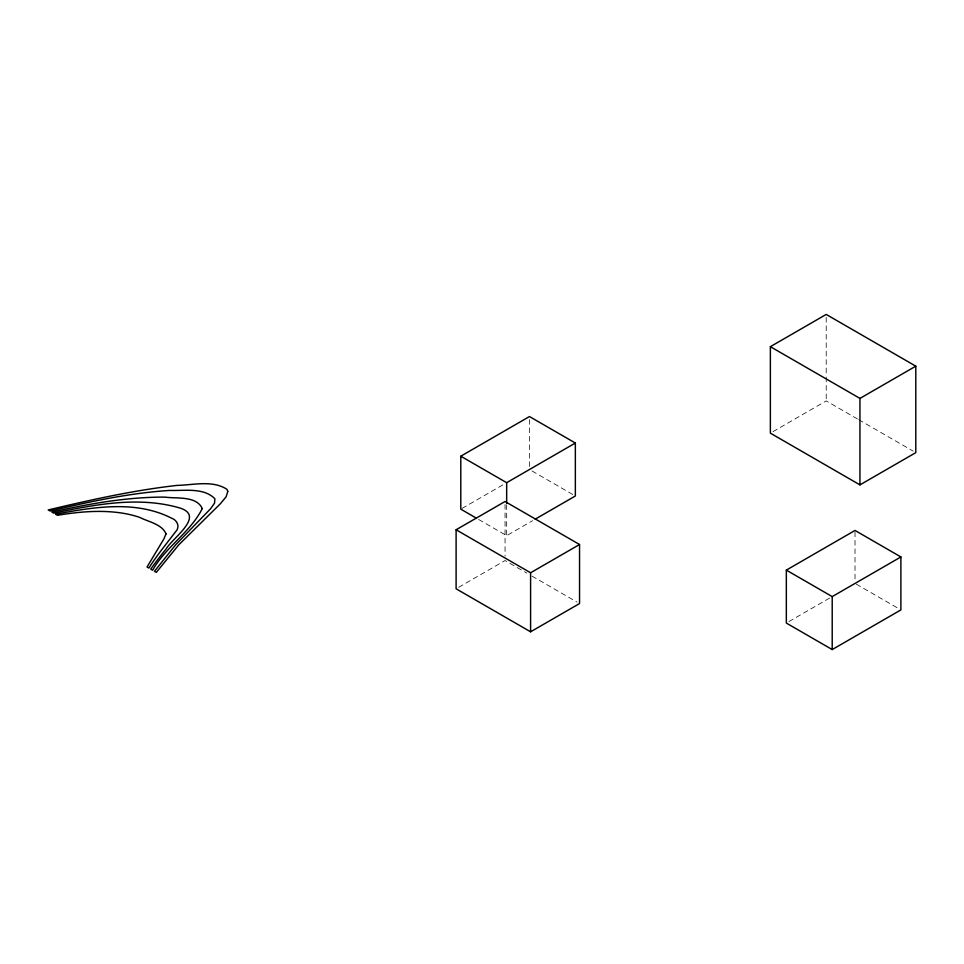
<?xml version="1.0" encoding="UTF-8"?>
<svg xmlns="http://www.w3.org/2000/svg" width="964" height="964" viewBox="0 0 964 964"><rect width="100%" height="100%" fill="white"/><g stroke="black" fill="none" stroke-linecap="round" stroke-linejoin="round"><path stroke-width="0.72" stroke-dasharray="4.82 3.62" d="M462.081 508.414L503.557 484.47M478.626 519.463L506.666 535.647L532.586 520.681M458.683 587.317L505.052 560.542L526.886 573.146M772.959 431.655L826.208 400.916L857.37 418.906M788.926 621.575L830.39 597.632M858.671 419.653L913.197 451.14M856.297 584.148L898.352 608.429M532.032 470.974L572.809 494.52M532.02 576.111L576.978 602.066M855.02 531.935L855.02 580.473M826.208 317.421L826.208 375.562M826.208 377.057L826.208 400.916M529.477 419.485L529.477 468.034M506.666 504.75L506.666 535.647M505.052 504.461L505.052 556.108"/><path stroke-width="1.45" d="M476.083 517.993L460.792 509.161L460.792 456.201L529.477 416.544L575.351 443.03L575.351 495.99L535.177 519.186M460.792 456.201L506.666 482.687L575.351 443.03M770.369 346.678L826.208 314.433L915.8 366.163L915.8 452.634L859.948 484.88L770.369 433.149L770.369 346.678L859.948 398.409L915.8 366.163M456.105 529.766L505.052 501.509L579.545 544.515L579.545 603.548L530.598 631.806L456.105 588.799L456.105 529.766L530.598 572.773L579.545 544.515M786.335 570.122L855.02 530.453L900.894 556.951L900.894 609.911L832.209 649.567L786.335 623.069L786.335 570.122L832.209 596.608L900.894 556.951M859.948 398.409L859.948 484.88M832.209 596.608L832.209 649.567M530.598 572.773L530.598 631.806M506.666 482.687L506.666 503.28M227.793 491.399L226.13 496.773L220.358 503.774L178.726 544.901L156.313 572.363L154.457 571.291L175.81 544.636L210.61 508.727L214.538 503.136L214.888 498.762C203.609 487.278 184.534 490.953 169.893 490.423C129.345 492.99 89.507 501.75 50.056 511.004L48.2 509.944C90.761 499.858 133.574 490.29 177.087 485.398C193.282 485.073 212.369 479.915 226.853 489.254L227.793 491.399M202.259 508.57C190.619 532.044 165.627 547.022 152.601 570.218L150.745 569.146A626.793 361.874 0 0 1 165.941 549.215C172.58 537.587 207.489 514.872 177.46 507.317C136.888 496.291 94.002 504.75 53.767 513.149L51.911 512.077C89.001 503.774 126.79 496.978 164.94 497.111C176.786 498.834 196.355 495.58 202.259 508.57M166.025 533.863L163.82 539.057L147.034 567.001L148.89 568.073C156.807 555.421 166.362 543.949 175.328 532.056C180.376 527.26 177.557 520.15 171.423 518.114C135.683 499.93 93.303 507.112 55.623 514.222L57.466 515.294C79.385 511.667 101.943 509.679 123.982 513.402A71.649 41.368 0 0 1 139.647 517.367C148.348 521.837 162.012 524.139 166.025 533.863"/></g></svg>
